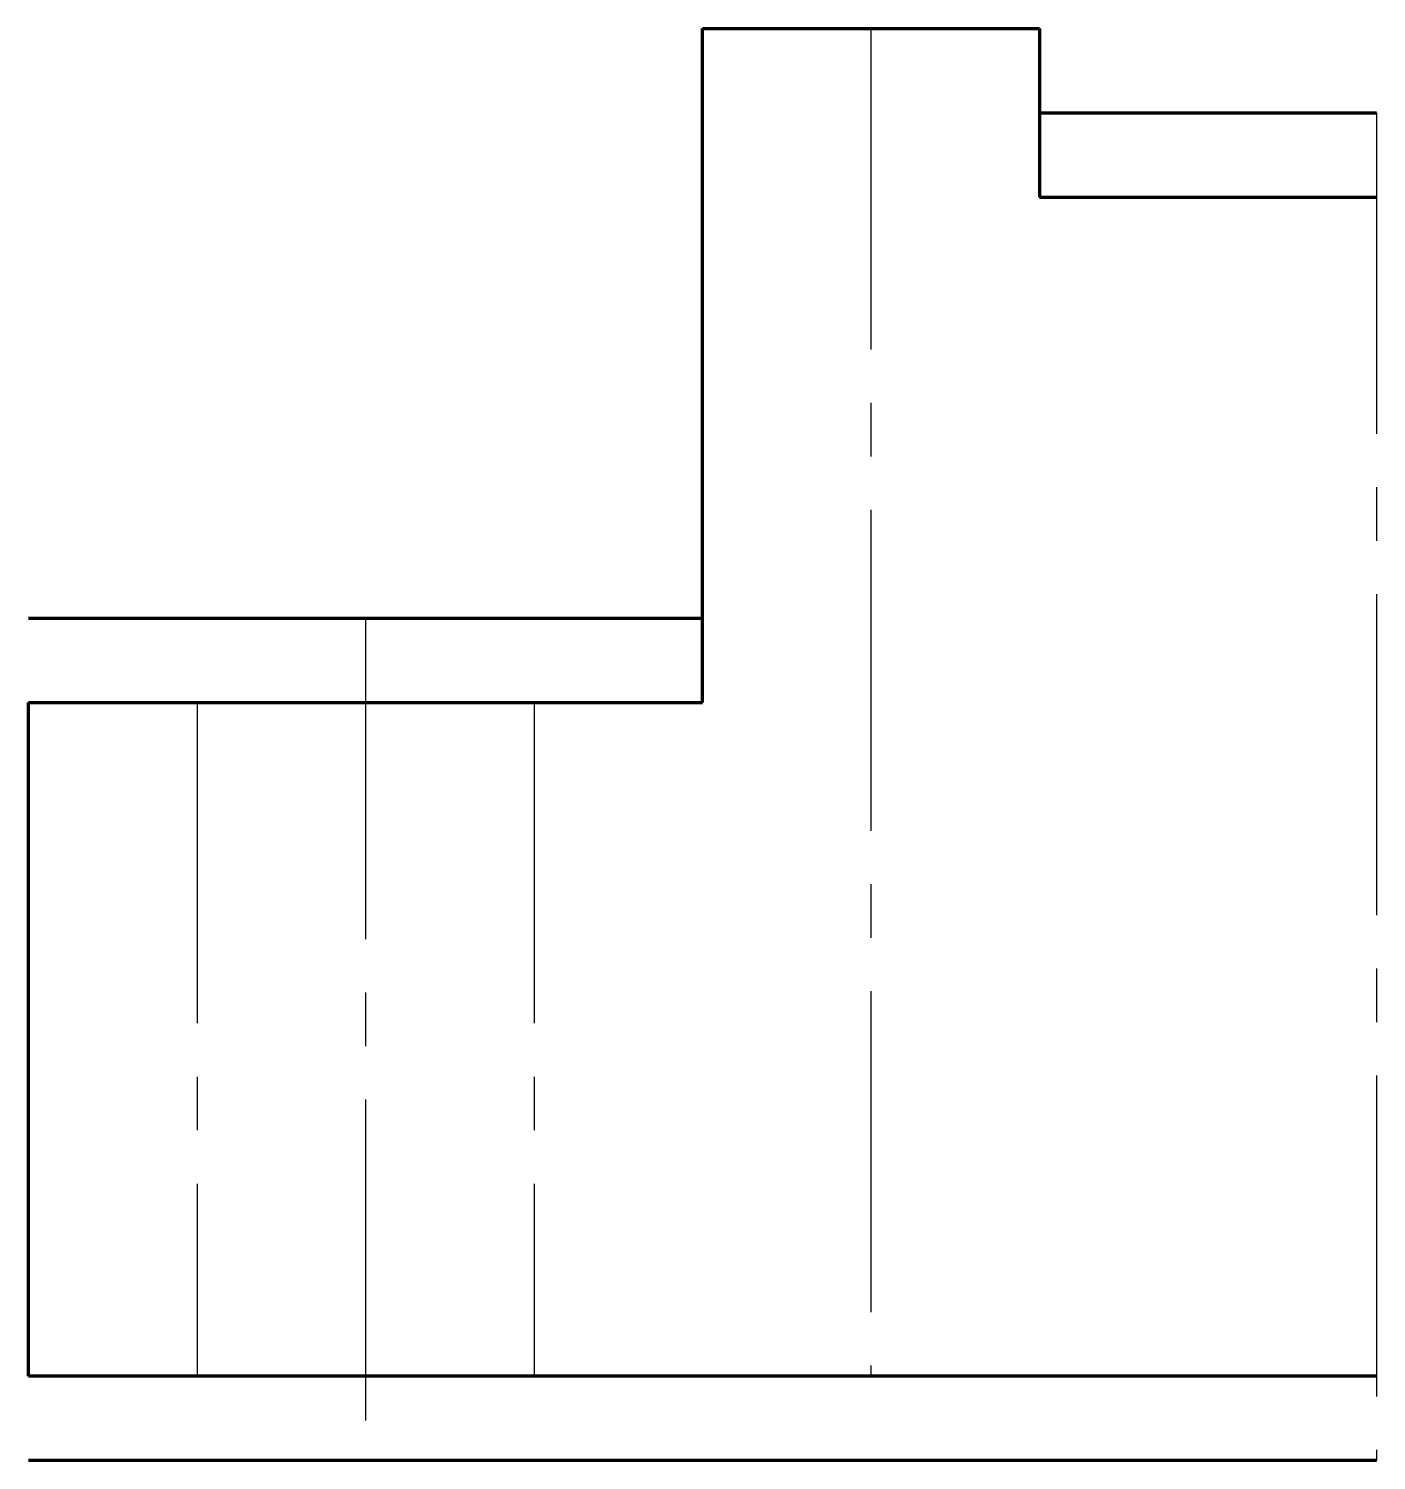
# Model space of a CAD drawing. Header units: millimetres. Extents: x 110 to 190, y 115 to 200.
import ezdxf

# ---------------------------------------------------------------- set-up
doc = ezdxf.new("R2010")
doc.units = ezdxf.units.MM
doc.linetypes.add('CENTER2', pattern=[28.575, 19.05, -3.175, 3.175, -3.175])
doc.layers.add('OSI', color=1, linetype='CENTER2', lineweight=30)
doc.layers.add('OSN', color=7, linetype='Continuous', lineweight=80)

msp = doc.modelspace()

# ---------------------------------------------------------------- linework, layer by layer
at = {"layer": 'OSI'}
for p, q in [((160, 200), (160, 120)), ((190, 195), (190, 115)), ((130, 165), (130, 115)), ((120, 160), (120, 120)), ((140, 160), (140, 120))]:
    msp.add_line(p, q, dxfattribs=at)
at = {"layer": 'OSN'}
for p, q in [((150, 160), (150, 200)), ((150, 200), (170, 200)), ((170, 200), (170, 190)), ((170, 195), (190, 195)), ((170, 190), (190, 190)), ((110, 165), (150, 165)), ((110, 120), (110, 160)), ((110, 160), (150, 160)), ((190, 120), (110, 120)), ((190, 115), (110, 115))]:
    msp.add_line(p, q, dxfattribs=at)

doc.saveas('drawing.dxf')
